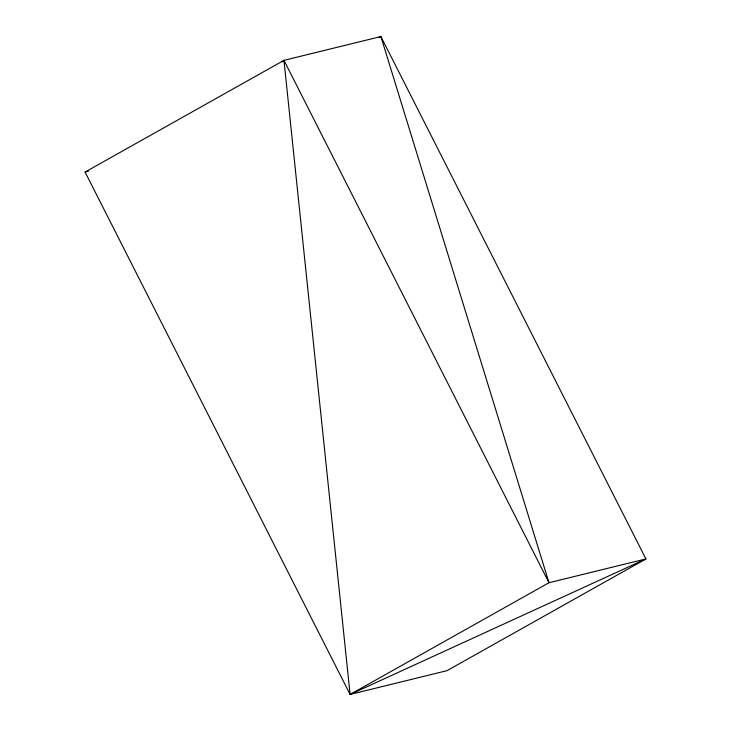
<?xml version="1.0" encoding="UTF-8"?>
<svg xmlns="http://www.w3.org/2000/svg" width="731" height="731" viewBox="0 0 731 731"><rect width="100%" height="100%" fill="white"/><g stroke="black" fill="none" stroke-linecap="round" stroke-linejoin="round"><path stroke-width="1.1" d="M282.239 61.833L283.966 60.344L380.897 36.55L645.921 558.932L447.034 670.656L350.103 694.45L85.079 172.068L283.966 60.344L548.981 582.726L645.921 558.932L350.103 694.45L283.966 60.344M378.914 37.665L380.897 36.55L548.981 582.726L350.103 694.45M85.079 172.068L88.387 171.255"/></g></svg>
